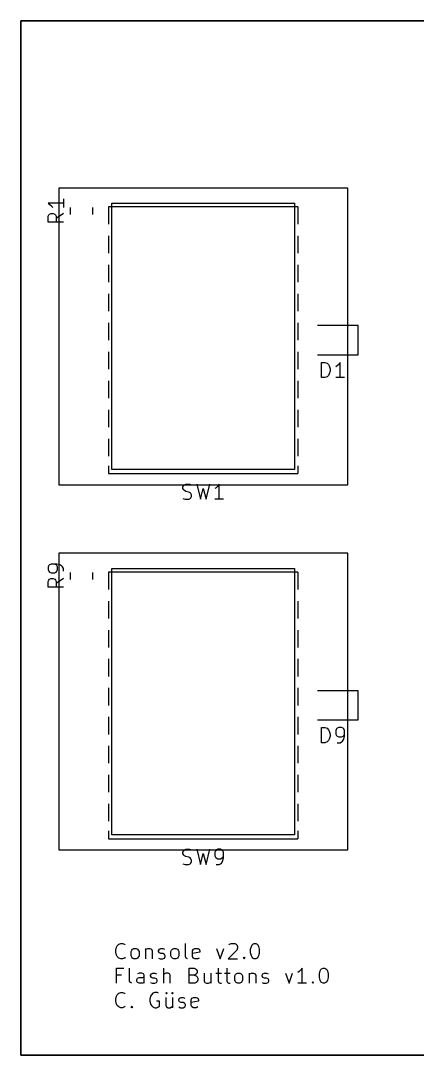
# Model space of a CAD drawing. Header units: millimetres. Extents: x -300 to 485, y -84 to 360.
# Drawn here: x -300 to -273.9, y 0 to 68 of the extents above; entities that cross this region are included whole.
import ezdxf

# ---------------------------------------------------------------- set-up
doc = ezdxf.new("R2010")
doc.units = ezdxf.units.MM
doc.layers.get('0').update_dxf_attribs({"lineweight": 25})
for name, color, linetype, lineweight, true_color in [('Devices', 4, 'Continuous', 25, 0x00ffff), ('Import', 16, 'Continuous', 25, 0x800000), ('PCB', 5, 'Continuous', 25, 0x0000ff)]:
    doc.layers.add(name, color=color, linetype=linetype, lineweight=lineweight, true_color=true_color)

msp = doc.modelspace()

# ---------------------------------------------------------------- linework, layer by layer
for p, q in [((-278.5, 57), (-297.5, 57)), ((-297.5, 57), (-297.5, 37.5)), ((-278.5, 37.5), (-278.5, 57)), ((-297.5, 37.5), (-278.5, 37.5)), ((-278.5, 33), (-297.5, 33)), ((-297.5, 33), (-297.5, 13.5)), ((-278.5, 13.5), (-278.5, 33)), ((-297.5, 13.5), (-278.5, 13.5))]:
    msp.add_line(p, q)
at = {"layer": 'Devices'}
for p, q in [((-294, 38.5), (-294, 56)), ((-294, 56), (-282, 56)), ((-282, 56), (-282, 38.5)), ((-282, 38.5), (-294, 38.5)), ((-294, 14.5), (-294, 32)), ((-294, 32), (-282, 32)), ((-282, 32), (-282, 14.5)), ((-282, 14.5), (-294, 14.5))]:
    msp.add_line(p, q, dxfattribs=at)
at = {"layer": 'Import', "flags": 128}
for points in [[(-300, 68), (-300, 0)], [(-45, 68), (-300, 68)], [(-297.1952, 56), (-298.1952, 56)], [(-298.1952, 56), (-298.0523, 55.9048)], [(-298.0523, 55.9048), (-297.9571, 55.8095)], [(-297.9571, 55.8095), (-297.9095, 55.7143)], [(-297.1952, 56.2857), (-297.1952, 55.7143)], [(-294.223, 55.763), (-294.223, 54.62)], [(-281.777, 55.763), (-294.223, 55.763)], [(-281.777, 55.763), (-281.777, 54.62)], [(-298.1952, 55.1429), (-298.1476, 55.2381)], [(-298.1952, 54.7619), (-298.1952, 55.1429)], [(-298.1476, 55.2381), (-298.0999, 55.2857)], [(-298.0999, 55.2857), (-298.0047, 55.3333)], [(-298.0047, 55.3333), (-297.8618, 55.3333)], [(-297.8618, 55.3333), (-297.7666, 55.2857)], [(-297.7666, 55.2857), (-297.719, 55.2381)], [(-297.719, 55.2381), (-297.6714, 55.1429)], [(-297.1952, 55.3333), (-297.6714, 55)], [(-297.6714, 55.1429), (-297.6714, 54.7619)], [(-296.735, 55.2729), (-296.735, 55.7271)], [(-295.265, 55.2729), (-295.265, 55.7271)], [(-297.1952, 54.7619), (-298.1952, 54.7619)], [(-294.223, 53.858), (-294.223, 52.715)], [(-281.777, 53.858), (-281.777, 52.715)], [(-294.223, 51.953), (-294.223, 50.81)], [(-281.777, 51.953), (-281.777, 50.81)], [(-294.223, 50.048), (-294.223, 48.905)], [(-281.777, 50.048), (-281.777, 48.905)], [(-294.223, 48.143), (-294.223, 47)], [(-281.777, 48.143), (-281.777, 47)], [(-277.815, 47.96), (-280.5, 47.96)], [(-277.815, 46.04), (-277.815, 47.96)], [(-294.223, 46.238), (-294.223, 45.095)], [(-281.777, 46.238), (-281.777, 45.095)], [(-280.5, 46.04), (-277.815, 46.04)], [(-280.2381, 44.5452), (-280.2381, 45.5452)], [(-280.2381, 45.5452), (-280, 45.5452)], [(-280, 45.5452), (-279.8571, 45.4976)], [(-279.8571, 45.4976), (-279.7619, 45.4023)], [(-279.7619, 45.4023), (-279.7143, 45.3071)], [(-279.7143, 45.3071), (-279.6667, 45.1166)], [(-279.6667, 44.9738), (-279.7143, 44.7833)], [(-279.6667, 45.1166), (-279.6667, 44.9738)], [(-279.1905, 45.3071), (-279.2857, 45.2595)], [(-279.0952, 45.4023), (-279.1905, 45.3071)], [(-279, 45.5452), (-279.0952, 45.4023)], [(-279, 44.5452), (-279, 45.5452)], [(-294.223, 44.333), (-294.223, 43.19)], [(-281.777, 44.333), (-281.777, 43.19)], [(-280, 44.5452), (-280.2381, 44.5452)], [(-279.8571, 44.5928), (-280, 44.5452)], [(-279.7619, 44.688), (-279.8571, 44.5928)], [(-279.7143, 44.7833), (-279.7619, 44.688)], [(-278.7143, 44.5452), (-279.2857, 44.5452)], [(-294.223, 42.428), (-294.223, 41.285)], [(-281.777, 42.428), (-281.777, 41.285)], [(-294.223, 40.523), (-294.223, 39.38)], [(-281.777, 40.523), (-281.777, 39.38)], [(-294.223, 38.745), (-294.223, 38.237)], [(-294.223, 38.237), (-281.777, 38.237)], [(-281.777, 38.745), (-281.777, 38.237)], [(-289.3333, 37.3521), (-289.2857, 37.4473)], [(-289.2857, 37.4473), (-289.2381, 37.495)], [(-289.2381, 37.495), (-289.1429, 37.5426)], [(-289.1429, 37.5426), (-288.9048, 37.5426)], [(-288.9048, 37.5426), (-288.7619, 37.495)], [(-288.4286, 37.5426), (-288.1905, 36.5426)], [(-287.8095, 36.5426), (-287.5714, 37.5426)], [(-286.9524, 37.5426), (-287.0476, 37.3997)], [(-286.9524, 36.5426), (-286.9524, 37.5426)], [(-289.3333, 37.2569), (-289.3333, 37.3521)], [(-289.2857, 37.1616), (-289.3333, 37.2569)], [(-289.2381, 37.114), (-289.2857, 37.1616)], [(-289.1429, 37.0664), (-289.2381, 37.114)], [(-288.9524, 37.0188), (-289.1429, 37.0664)], [(-288.8571, 36.9712), (-288.9524, 37.0188)], [(-288.8095, 36.9235), (-288.8571, 36.9712)], [(-288.7619, 36.8283), (-288.8095, 36.9235)], [(-288.8095, 36.6378), (-288.7619, 36.7331)], [(-288.7619, 36.7331), (-288.7619, 36.8283)], [(-288.1905, 36.5426), (-288, 37.2569)], [(-288, 37.2569), (-287.8095, 36.5426)], [(-287.1429, 37.3045), (-287.2381, 37.2569)], [(-287.0476, 37.3997), (-287.1429, 37.3045)], [(-289.3333, 36.5902), (-289.1905, 36.5426)], [(-289.1905, 36.5426), (-288.9524, 36.5426)], [(-288.9524, 36.5426), (-288.8571, 36.5902)], [(-288.8571, 36.5902), (-288.8095, 36.6378)], [(-286.6667, 36.5426), (-287.2381, 36.5426)], [(-298.1476, 32.1905), (-298.1952, 32.0952)], [(-298.1952, 32.0952), (-298.1952, 31.9048)], [(-298.0999, 32.2381), (-298.1476, 32.1905)], [(-298.0047, 32.2857), (-298.0999, 32.2381)], [(-297.6238, 32.2857), (-298.0047, 32.2857)], [(-297.6714, 32.2381), (-297.7666, 32.2857)], [(-297.6238, 32.1905), (-297.6714, 32.2381)], [(-297.4333, 32.2381), (-297.6238, 32.2857)], [(-297.5761, 32.0952), (-297.6238, 32.1905)], [(-297.5761, 31.9048), (-297.5761, 32.0952)], [(-297.2904, 32.1429), (-297.4333, 32.2381)], [(-297.2428, 32.0952), (-297.2904, 32.1429)], [(-297.1952, 32), (-297.2428, 32.0952)], [(-297.1952, 31.8095), (-297.1952, 32)], [(-298.1952, 31.9048), (-298.1476, 31.8095)], [(-298.1476, 31.8095), (-298.0999, 31.7619)], [(-298.1476, 31.2381), (-298.0999, 31.2857)], [(-298.0999, 31.7619), (-298.0047, 31.7143)], [(-298.0999, 31.2857), (-298.0047, 31.3333)], [(-298.0047, 31.7143), (-297.7666, 31.7143)], [(-298.0047, 31.3333), (-297.8618, 31.3333)], [(-297.8618, 31.3333), (-297.7666, 31.2857)], [(-297.7666, 31.7143), (-297.6714, 31.7619)], [(-297.7666, 31.2857), (-297.719, 31.2381)], [(-297.6714, 31.7619), (-297.6238, 31.8095)], [(-297.1952, 31.3333), (-297.6714, 31)], [(-297.6238, 31.8095), (-297.5761, 31.9048)], [(-296.735, 31.2729), (-296.735, 31.7271)], [(-295.265, 31.2729), (-295.265, 31.7271)], [(-294.223, 31.763), (-294.223, 30.62)], [(-281.777, 31.763), (-294.223, 31.763)], [(-281.777, 31.763), (-281.777, 30.62)], [(-298.1952, 31.1429), (-298.1476, 31.2381)], [(-298.1952, 30.7619), (-298.1952, 31.1429)], [(-297.1952, 30.7619), (-298.1952, 30.7619)], [(-297.719, 31.2381), (-297.6714, 31.1429)], [(-297.6714, 31.1429), (-297.6714, 30.7619)], [(-294.223, 29.858), (-294.223, 28.715)], [(-281.777, 29.858), (-281.777, 28.715)], [(-294.223, 27.953), (-294.223, 26.81)], [(-281.777, 27.953), (-281.777, 26.81)], [(-294.223, 26.048), (-294.223, 24.905)], [(-281.777, 26.048), (-281.777, 24.905)], [(-294.223, 24.143), (-294.223, 23)], [(-281.777, 24.143), (-281.777, 23)], [(-277.815, 23.96), (-280.5, 23.96)], [(-277.815, 22.04), (-277.815, 23.96)], [(-294.223, 22.238), (-294.223, 21.095)], [(-281.777, 22.238), (-281.777, 21.095)], [(-280.5, 22.04), (-277.815, 22.04)], [(-280.2381, 20.5452), (-280.2381, 21.5452)], [(-280.2381, 21.5452), (-280, 21.5452)], [(-280, 21.5452), (-279.8571, 21.4976)], [(-279.8571, 21.4976), (-279.7619, 21.4023)], [(-279.7619, 21.4023), (-279.7143, 21.3071)], [(-279.7143, 21.3071), (-279.6667, 21.1166)], [(-279.6667, 21.1166), (-279.6667, 20.9738)], [(-279.2381, 21.4499), (-279.2857, 21.3547)], [(-279.2857, 21.3547), (-279.2857, 21.1166)], [(-279.2857, 21.1166), (-279.2381, 21.0214)], [(-279.1905, 21.4976), (-279.2381, 21.4499)], [(-279.0952, 21.5452), (-279.1905, 21.4976)], [(-278.9048, 21.5452), (-279.0952, 21.5452)], [(-278.8095, 21.4976), (-278.9048, 21.5452)], [(-278.7619, 21.4499), (-278.8095, 21.4976)], [(-278.7143, 21.3547), (-278.7619, 21.4499)], [(-278.7619, 21.0214), (-278.7143, 21.1166)], [(-278.7143, 20.9738), (-278.7143, 21.3547)], [(-280, 20.5452), (-280.2381, 20.5452)], [(-279.8571, 20.5928), (-280, 20.5452)], [(-279.7619, 20.688), (-279.8571, 20.5928)], [(-279.7143, 20.7833), (-279.7619, 20.688)], [(-279.6667, 20.9738), (-279.7143, 20.7833)], [(-279.2381, 21.0214), (-279.1905, 20.9738)], [(-279.1905, 20.9738), (-279.0952, 20.9261)], [(-279.1905, 20.5452), (-279, 20.5452)], [(-279.0952, 20.9261), (-278.9048, 20.9261)], [(-279, 20.5452), (-278.9048, 20.5928)], [(-278.9048, 20.9261), (-278.8095, 20.9738)], [(-278.9048, 20.5928), (-278.8571, 20.6404)], [(-278.8571, 20.6404), (-278.7619, 20.7833)], [(-278.8095, 20.9738), (-278.7619, 21.0214)], [(-278.7619, 20.7833), (-278.7143, 20.9738)], [(-294.223, 20.333), (-294.223, 19.19)], [(-281.777, 20.333), (-281.777, 19.19)], [(-294.223, 18.428), (-294.223, 17.285)], [(-281.777, 18.428), (-281.777, 17.285)], [(-294.223, 16.523), (-294.223, 15.38)], [(-281.777, 16.523), (-281.777, 15.38)], [(-294.223, 14.745), (-294.223, 14.237)], [(-281.777, 14.745), (-281.777, 14.237)], [(-294.223, 14.237), (-281.777, 14.237)], [(-289.3333, 13.3521), (-289.2857, 13.4473)], [(-289.3333, 13.2569), (-289.3333, 13.3521)], [(-289.2857, 13.1616), (-289.3333, 13.2569)], [(-289.2857, 13.4473), (-289.2381, 13.495)], [(-289.2381, 13.114), (-289.2857, 13.1616)], [(-289.2381, 13.495), (-289.1429, 13.5426)], [(-289.1429, 13.0664), (-289.2381, 13.114)], [(-289.1429, 13.5426), (-288.9048, 13.5426)], [(-288.9524, 13.0188), (-289.1429, 13.0664)], [(-288.8571, 12.9712), (-288.9524, 13.0188)], [(-288.9048, 13.5426), (-288.7619, 13.495)], [(-288.8095, 12.9235), (-288.8571, 12.9712)], [(-288.7619, 12.8283), (-288.8095, 12.9235)], [(-288.4286, 13.5426), (-288.1905, 12.5426)], [(-288.1905, 12.5426), (-288, 13.2569)], [(-288, 13.2569), (-287.8095, 12.5426)], [(-287.8095, 12.5426), (-287.5714, 13.5426)], [(-287.1905, 13.4473), (-287.2381, 13.3521)], [(-287.2381, 13.3521), (-287.2381, 13.114)], [(-287.2381, 13.114), (-287.1905, 13.0188)], [(-287.1429, 13.495), (-287.1905, 13.4473)], [(-287.1905, 13.0188), (-287.1429, 12.9712)], [(-287.0476, 13.5426), (-287.1429, 13.495)], [(-287.1429, 12.9712), (-287.0476, 12.9235)], [(-286.8571, 13.5426), (-287.0476, 13.5426)], [(-287.0476, 12.9235), (-286.8571, 12.9235)], [(-286.7619, 13.495), (-286.8571, 13.5426)], [(-286.8571, 12.9235), (-286.7619, 12.9712)], [(-286.7143, 13.4473), (-286.7619, 13.495)], [(-286.7619, 12.9712), (-286.7143, 13.0188)], [(-286.6667, 13.3521), (-286.7143, 13.4473)], [(-286.7143, 13.0188), (-286.6667, 13.114)], [(-286.7143, 12.7807), (-286.6667, 12.9712)], [(-286.6667, 12.9712), (-286.6667, 13.3521)], [(-289.3333, 12.5902), (-289.1905, 12.5426)], [(-289.1905, 12.5426), (-288.9524, 12.5426)], [(-288.9524, 12.5426), (-288.8571, 12.5902)], [(-288.8571, 12.5902), (-288.8095, 12.6378)], [(-288.8095, 12.6378), (-288.7619, 12.7331)], [(-288.7619, 12.7331), (-288.7619, 12.8283)], [(-287.1429, 12.5426), (-286.9524, 12.5426)], [(-286.9524, 12.5426), (-286.8571, 12.5902)], [(-286.8571, 12.5902), (-286.8095, 12.6378)], [(-286.8095, 12.6378), (-286.7143, 12.7807)], [(-293.7437, 6.9189), (-293.6961, 7.1094)], [(-293.7437, 6.776), (-293.7437, 6.9189)], [(-293.6961, 7.1094), (-293.6485, 7.2046)], [(-293.6485, 7.2046), (-293.5533, 7.2999)], [(-293.5533, 7.2999), (-293.4104, 7.3475)], [(-293.4104, 7.3475), (-293.3152, 7.3475)], [(-293.3152, 7.3475), (-293.1723, 7.2999)], [(-293.1723, 7.2999), (-293.1247, 7.2522)], [(-292.7437, 6.8237), (-292.6961, 6.9189)], [(-292.7437, 6.5379), (-292.7437, 6.8237)], [(-292.6961, 6.9189), (-292.6485, 6.9665)], [(-292.6485, 6.9665), (-292.5533, 7.0141)], [(-292.5533, 7.0141), (-292.4104, 7.0141)], [(-292.4104, 7.0141), (-292.3152, 6.9665)], [(-292.3152, 6.9665), (-292.2675, 6.9189)], [(-292.2675, 6.9189), (-292.2199, 6.8237)], [(-292.2199, 6.8237), (-292.2199, 6.5379)], [(-291.7914, 7.0141), (-291.7914, 6.3475)], [(-291.7914, 6.9189), (-291.7437, 6.9665)], [(-291.7437, 6.9665), (-291.6485, 7.0141)], [(-291.6485, 7.0141), (-291.5056, 7.0141)], [(-291.5056, 7.0141), (-291.4104, 6.9665)], [(-291.4104, 6.9665), (-291.3628, 6.8713)], [(-291.3628, 6.8713), (-291.3628, 6.3475)], [(-290.9342, 6.8713), (-290.8866, 6.9665)], [(-290.9342, 6.8237), (-290.9342, 6.8713)], [(-290.8866, 6.7284), (-290.9342, 6.8237)], [(-290.8866, 6.9665), (-290.7914, 7.0141)], [(-290.7914, 7.0141), (-290.6485, 7.0141)], [(-290.6485, 7.0141), (-290.5533, 6.9665)], [(-290.1247, 6.8237), (-290.0771, 6.9189)], [(-290.1247, 6.5379), (-290.1247, 6.8237)], [(-290.0771, 6.9189), (-290.0294, 6.9665)], [(-290.0294, 6.9665), (-289.9342, 7.0141)], [(-289.9342, 7.0141), (-289.7914, 7.0141)], [(-289.7914, 7.0141), (-289.6961, 6.9665)], [(-289.6961, 6.9665), (-289.6485, 6.9189)], [(-289.6485, 6.9189), (-289.6009, 6.8237)], [(-289.6009, 6.8237), (-289.6009, 6.5379)], [(-289.1723, 6.4903), (-289.1723, 7.3475)], [(-288.6961, 6.8713), (-288.6485, 6.9665)], [(-288.6961, 6.4903), (-288.6961, 6.8713)], [(-288.6485, 6.9665), (-288.5533, 7.0141)], [(-288.5533, 7.0141), (-288.3628, 7.0141)], [(-288.3628, 7.0141), (-288.2675, 6.9665)], [(-288.2675, 6.9665), (-288.2199, 6.8713)], [(-288.2199, 6.8713), (-288.2199, 6.776)], [(-287.1247, 7.0141), (-286.8866, 6.3475)], [(-286.8866, 6.3475), (-286.6485, 7.0141)], [(-285.7914, 6.9189), (-286.3628, 6.3475)], [(-286.3152, 7.2522), (-286.2675, 7.2999)], [(-286.2675, 7.2999), (-286.1723, 7.3475)], [(-286.1723, 7.3475), (-285.9342, 7.3475)], [(-285.9342, 7.3475), (-285.839, 7.2999)], [(-285.839, 7.2999), (-285.7914, 7.2522)], [(-285.7914, 7.2522), (-285.7437, 7.157)], [(-285.7437, 7.0618), (-285.7914, 6.9189)], [(-285.7437, 7.157), (-285.7437, 7.0618)], [(-284.8866, 6.9665), (-284.839, 7.157)], [(-284.8866, 6.7284), (-284.8866, 6.9665)], [(-284.839, 7.157), (-284.7914, 7.2522)], [(-284.7914, 7.2522), (-284.7437, 7.2999)], [(-284.7437, 7.2999), (-284.6485, 7.3475)], [(-284.6485, 7.3475), (-284.5533, 7.3475)], [(-284.5533, 7.3475), (-284.458, 7.2999)], [(-284.458, 7.2999), (-284.4104, 7.2522)], [(-284.4104, 7.2522), (-284.3628, 7.157)], [(-284.3628, 7.157), (-284.3152, 6.9665)], [(-284.3152, 6.9665), (-284.3152, 6.7284)], [(-293.6961, 6.5856), (-293.7437, 6.776)], [(-293.6485, 6.4903), (-293.6961, 6.5856)], [(-293.5533, 6.3951), (-293.6485, 6.4903)], [(-293.4104, 6.3475), (-293.5533, 6.3951)], [(-293.3152, 6.3475), (-293.4104, 6.3475)], [(-293.1723, 6.3951), (-293.3152, 6.3475)], [(-293.1247, 6.4427), (-293.1723, 6.3951)], [(-292.6961, 6.4427), (-292.7437, 6.5379)], [(-292.6485, 6.3951), (-292.6961, 6.4427)], [(-292.5533, 6.3475), (-292.6485, 6.3951)], [(-292.4104, 6.3475), (-292.5533, 6.3475)], [(-292.3152, 6.3951), (-292.4104, 6.3475)], [(-292.2675, 6.4427), (-292.3152, 6.3951)], [(-292.2199, 6.5379), (-292.2675, 6.4427)], [(-290.9342, 6.3951), (-290.839, 6.3475)], [(-290.7914, 6.6808), (-290.8866, 6.7284)], [(-290.839, 6.3475), (-290.6485, 6.3475)], [(-290.6485, 6.6808), (-290.7914, 6.6808)], [(-290.5533, 6.6332), (-290.6485, 6.6808)], [(-290.6485, 6.3475), (-290.5533, 6.3951)], [(-290.5056, 6.5379), (-290.5533, 6.6332)], [(-290.5533, 6.3951), (-290.5056, 6.4903)], [(-290.5056, 6.4903), (-290.5056, 6.5379)], [(-290.0771, 6.4427), (-290.1247, 6.5379)], [(-290.0294, 6.3951), (-290.0771, 6.4427)], [(-289.9342, 6.3475), (-290.0294, 6.3951)], [(-289.7914, 6.3475), (-289.9342, 6.3475)], [(-289.6961, 6.3951), (-289.7914, 6.3475)], [(-289.6485, 6.4427), (-289.6961, 6.3951)], [(-289.6009, 6.5379), (-289.6485, 6.4427)], [(-289.1247, 6.3951), (-289.1723, 6.4903)], [(-289.0294, 6.3475), (-289.1247, 6.3951)], [(-288.2199, 6.776), (-288.6961, 6.6808)], [(-288.6485, 6.3951), (-288.6961, 6.4903)], [(-288.5533, 6.3475), (-288.6485, 6.3951)], [(-288.3628, 6.3475), (-288.5533, 6.3475)], [(-288.2675, 6.3951), (-288.3628, 6.3475)], [(-286.3628, 6.3475), (-285.7437, 6.3475)], [(-285.3628, 6.3951), (-285.3152, 6.4427)], [(-285.3152, 6.3475), (-285.3628, 6.3951)], [(-285.3152, 6.4427), (-285.2675, 6.3951)], [(-285.3152, 6.4427), (-285.3152, 6.3475)], [(-285.2675, 6.3951), (-285.3152, 6.3475)], [(-284.839, 6.5379), (-284.8866, 6.7284)], [(-284.7914, 6.4427), (-284.839, 6.5379)], [(-284.7437, 6.3951), (-284.7914, 6.4427)], [(-284.6485, 6.3475), (-284.7437, 6.3951)], [(-284.5533, 6.3475), (-284.6485, 6.3475)], [(-284.458, 6.3951), (-284.5533, 6.3475)], [(-284.4104, 6.4427), (-284.458, 6.3951)], [(-284.3628, 6.5379), (-284.4104, 6.4427)], [(-284.3152, 6.7284), (-284.3628, 6.5379)], [(-293.6961, 4.7375), (-293.6961, 5.7375)], [(-293.6961, 5.7375), (-293.2199, 5.7375)], [(-292.839, 4.8804), (-292.839, 5.7375)], [(-290.6009, 4.7375), (-290.6009, 5.7375)], [(-288.9342, 4.7375), (-288.9342, 5.7375)], [(-288.9342, 5.7375), (-288.6009, 5.7375)], [(-288.6009, 5.7375), (-288.5056, 5.6899)], [(-288.5056, 5.6899), (-288.458, 5.6423)], [(-288.458, 5.6423), (-288.4104, 5.547)], [(-288.4104, 5.4518), (-288.458, 5.3566)], [(-288.4104, 5.547), (-288.4104, 5.4518)], [(-287.0294, 5.7375), (-287.0294, 4.8804)], [(-286.458, 5.7375), (-286.458, 4.8804)], [(-281.6961, 5.4994), (-281.7914, 5.4518)], [(-281.6009, 5.5947), (-281.6961, 5.4994)], [(-281.5056, 5.7375), (-281.6009, 5.5947)], [(-281.5056, 4.7375), (-281.5056, 5.7375)], [(-280.3628, 5.3566), (-280.3152, 5.547)], [(-280.3152, 5.547), (-280.2675, 5.6423)], [(-280.2675, 5.6423), (-280.2199, 5.6899)], [(-280.2199, 5.6899), (-280.1247, 5.7375)], [(-280.1247, 5.7375), (-280.0294, 5.7375)], [(-280.0294, 5.7375), (-279.9342, 5.6899)], [(-279.9342, 5.6899), (-279.8866, 5.6423)], [(-279.8866, 5.6423), (-279.839, 5.547)], [(-279.839, 5.547), (-279.7914, 5.3566)], [(-293.3628, 5.2613), (-293.6961, 5.2613)], [(-292.7914, 4.7851), (-292.839, 4.8804)], [(-292.6961, 4.7375), (-292.7914, 4.7851)], [(-292.3628, 4.9756), (-292.3152, 5.0709)], [(-292.3628, 4.8804), (-292.3628, 4.9756)], [(-292.3152, 4.7851), (-292.3628, 4.8804)], [(-292.2199, 5.4042), (-292.3152, 5.3566)], [(-292.3152, 5.0709), (-292.2199, 5.1185)], [(-292.2199, 4.7375), (-292.3152, 4.7851)], [(-292.0294, 5.4042), (-292.2199, 5.4042)], [(-292.2199, 5.1185), (-291.9818, 5.1185)], [(-291.9342, 5.3566), (-292.0294, 5.4042)], [(-291.9818, 5.1185), (-291.8866, 5.1661)], [(-291.8866, 4.7851), (-291.9818, 4.7375)], [(-291.8866, 5.2613), (-291.9342, 5.3566)], [(-291.8866, 4.7375), (-291.8866, 5.2613)], [(-291.458, 5.2613), (-291.4104, 5.3566)], [(-291.458, 5.2137), (-291.458, 5.2613)], [(-291.4104, 5.1185), (-291.458, 5.2137)], [(-291.458, 4.7851), (-291.3628, 4.7375)], [(-291.4104, 5.3566), (-291.3152, 5.4042)], [(-291.3152, 5.0709), (-291.4104, 5.1185)], [(-291.3152, 5.4042), (-291.1723, 5.4042)], [(-291.1723, 5.0709), (-291.3152, 5.0709)], [(-291.1723, 5.4042), (-291.0771, 5.3566)], [(-291.0771, 5.0232), (-291.1723, 5.0709)], [(-291.1723, 4.7375), (-291.0771, 4.7851)], [(-291.0294, 4.928), (-291.0771, 5.0232)], [(-291.0771, 4.7851), (-291.0294, 4.8804)], [(-291.0294, 4.8804), (-291.0294, 4.928)], [(-290.5533, 5.3566), (-290.6009, 5.309)], [(-290.458, 5.4042), (-290.5533, 5.3566)], [(-290.3152, 5.4042), (-290.458, 5.4042)], [(-290.2199, 5.3566), (-290.3152, 5.4042)], [(-290.1723, 5.2613), (-290.2199, 5.3566)], [(-290.1723, 4.7375), (-290.1723, 5.2613)], [(-288.6009, 5.2613), (-288.9342, 5.2613)], [(-288.5056, 5.309), (-288.6009, 5.2613)], [(-288.6009, 5.2613), (-288.458, 5.2137)], [(-288.458, 4.7851), (-288.5533, 4.7375)], [(-288.458, 5.3566), (-288.5056, 5.309)], [(-288.458, 5.2137), (-288.4104, 5.1661)], [(-288.4104, 4.8328), (-288.458, 4.7851)], [(-288.4104, 5.1661), (-288.3628, 5.0709)], [(-288.3628, 4.928), (-288.4104, 4.8328)], [(-288.3628, 5.0709), (-288.3628, 4.928)], [(-287.9342, 5.4042), (-287.9342, 4.8804)], [(-287.9342, 4.8804), (-287.8866, 4.7851)], [(-287.8866, 4.7851), (-287.7914, 4.7375)], [(-287.6485, 4.7375), (-287.5533, 4.7851)], [(-287.5533, 4.7851), (-287.5056, 4.8328)], [(-287.5056, 5.4042), (-287.5056, 4.7375)], [(-287.1723, 5.4042), (-286.7914, 5.4042)], [(-287.0294, 4.8804), (-286.9818, 4.7851)], [(-286.9818, 4.7851), (-286.8866, 4.7375)], [(-286.6009, 5.4042), (-286.2199, 5.4042)], [(-286.458, 4.8804), (-286.4104, 4.7851)], [(-286.4104, 4.7851), (-286.3152, 4.7375)], [(-285.9342, 5.2137), (-285.8866, 5.309)], [(-285.9342, 4.928), (-285.9342, 5.2137)], [(-285.8866, 4.8328), (-285.9342, 4.928)], [(-285.8866, 5.309), (-285.839, 5.3566)], [(-285.839, 4.7851), (-285.8866, 4.8328)], [(-285.839, 5.3566), (-285.7437, 5.4042)], [(-285.7437, 4.7375), (-285.839, 4.7851)], [(-285.7437, 5.4042), (-285.6009, 5.4042)], [(-285.6009, 5.4042), (-285.5056, 5.3566)], [(-285.5056, 4.7851), (-285.6009, 4.7375)], [(-285.5056, 5.3566), (-285.458, 5.309)], [(-285.458, 4.8328), (-285.5056, 4.7851)], [(-285.458, 5.309), (-285.4104, 5.2137)], [(-285.4104, 4.928), (-285.458, 4.8328)], [(-285.4104, 5.2137), (-285.4104, 4.928)], [(-284.9818, 5.4042), (-284.9818, 4.7375)], [(-284.9818, 5.309), (-284.9342, 5.3566)], [(-284.9342, 5.3566), (-284.839, 5.4042)], [(-284.839, 5.4042), (-284.6961, 5.4042)], [(-284.6961, 5.4042), (-284.6009, 5.3566)], [(-284.6009, 5.3566), (-284.5533, 5.2613)], [(-284.5533, 5.2613), (-284.5533, 4.7375)], [(-284.1247, 5.2613), (-284.0771, 5.3566)], [(-284.1247, 5.2137), (-284.1247, 5.2613)], [(-284.0771, 5.1185), (-284.1247, 5.2137)], [(-284.1247, 4.7851), (-284.0294, 4.7375)], [(-284.0771, 5.3566), (-283.9818, 5.4042)], [(-283.9818, 5.0709), (-284.0771, 5.1185)], [(-283.9818, 5.4042), (-283.839, 5.4042)], [(-283.839, 5.0709), (-283.9818, 5.0709)], [(-283.839, 5.4042), (-283.7437, 5.3566)], [(-283.7437, 5.0232), (-283.839, 5.0709)], [(-283.839, 4.7375), (-283.7437, 4.7851)], [(-283.6961, 4.928), (-283.7437, 5.0232)], [(-283.7437, 4.7851), (-283.6961, 4.8804)], [(-283.6961, 4.8804), (-283.6961, 4.928)], [(-282.6009, 5.4042), (-282.3628, 4.7375)], [(-282.3628, 4.7375), (-282.1247, 5.4042)], [(-280.839, 4.7851), (-280.7914, 4.8328)], [(-280.7914, 4.7375), (-280.839, 4.7851)], [(-280.7914, 4.8328), (-280.7437, 4.7851)], [(-280.7914, 4.8328), (-280.7914, 4.7375)], [(-280.7437, 4.7851), (-280.7914, 4.7375)], [(-280.3628, 5.1185), (-280.3628, 5.3566)], [(-280.3152, 4.928), (-280.3628, 5.1185)], [(-280.2675, 4.8328), (-280.3152, 4.928)], [(-280.2199, 4.7851), (-280.2675, 4.8328)], [(-280.1247, 4.7375), (-280.2199, 4.7851)], [(-279.9342, 4.7851), (-280.0294, 4.7375)], [(-279.8866, 4.8328), (-279.9342, 4.7851)], [(-279.839, 4.928), (-279.8866, 4.8328)], [(-279.7914, 5.1185), (-279.839, 4.928)], [(-279.7914, 5.3566), (-279.7914, 5.1185)], [(-293.6485, 3.9847), (-293.5533, 4.08)], [(-293.5533, 4.08), (-293.4104, 4.1276)], [(-293.4104, 4.1276), (-293.3152, 4.1276)], [(-293.3152, 4.1276), (-293.1723, 4.08)], [(-293.1723, 4.08), (-293.1247, 4.0323)], [(-291.9818, 4.7375), (-292.2199, 4.7375)], [(-291.3152, 4.08), (-291.4104, 3.9847)], [(-291.3628, 4.7375), (-291.1723, 4.7375)], [(-291.1723, 4.1276), (-291.3152, 4.08)], [(-291.0295, 4.1276), (-291.1723, 4.1276)], [(-290.9342, 4.08), (-291.0295, 4.1276)], [(-290.458, 4.08), (-290.4104, 4.1276)], [(-290.4104, 4.0323), (-290.458, 4.08)], [(-290.4104, 4.1276), (-290.3628, 4.08)], [(-290.4104, 4.1276), (-290.4104, 4.0323)], [(-290.3628, 4.08), (-290.4104, 4.0323)], [(-290.0771, 4.08), (-290.0295, 4.1276)], [(-290.0295, 4.0323), (-290.0771, 4.08)], [(-290.0295, 4.1276), (-289.9818, 4.08)], [(-290.0295, 4.1276), (-290.0295, 4.0323)], [(-289.9818, 4.08), (-290.0295, 4.0323)], [(-288.5533, 4.7375), (-288.9342, 4.7375)], [(-287.7914, 4.7375), (-287.6485, 4.7375)], [(-286.8866, 4.7375), (-286.7914, 4.7375)], [(-286.3152, 4.7375), (-286.2199, 4.7375)], [(-285.6009, 4.7375), (-285.7437, 4.7375)], [(-284.0294, 4.7375), (-283.839, 4.7375)], [(-281.2199, 4.7375), (-281.7914, 4.7375)], [(-280.0294, 4.7375), (-280.1247, 4.7375)], [(-293.7437, 3.699), (-293.6961, 3.8895)], [(-293.7437, 3.5562), (-293.7437, 3.699)], [(-293.6961, 3.3657), (-293.7437, 3.5562)], [(-293.6961, 3.8895), (-293.6485, 3.9847)], [(-291.458, 3.8895), (-291.5056, 3.699)], [(-291.5056, 3.699), (-291.5056, 3.5562)], [(-291.5056, 3.5562), (-291.458, 3.3657)], [(-291.4104, 3.9847), (-291.458, 3.8895)], [(-290.8866, 3.5562), (-291.0771, 3.5562)], [(-290.8866, 3.2228), (-290.8866, 3.5562)], [(-290.458, 3.7942), (-290.458, 3.2704)], [(-290.0295, 3.7942), (-290.0295, 3.1276)], [(-289.6009, 3.6514), (-289.5533, 3.7466)], [(-289.6009, 3.6038), (-289.6009, 3.6514)], [(-289.5533, 3.5085), (-289.6009, 3.6038)], [(-289.5533, 3.7466), (-289.458, 3.7942)], [(-289.458, 3.4609), (-289.5533, 3.5085)], [(-289.458, 3.7942), (-289.3152, 3.7942)], [(-289.3152, 3.4609), (-289.458, 3.4609)], [(-289.3152, 3.7942), (-289.2199, 3.7466)], [(-289.2199, 3.4133), (-289.3152, 3.4609)], [(-289.1723, 3.3181), (-289.2199, 3.4133)], [(-288.7914, 3.6514), (-288.7437, 3.7466)], [(-288.7914, 3.2704), (-288.7914, 3.6514)], [(-288.3152, 3.5562), (-288.7914, 3.4609)], [(-288.7437, 3.7466), (-288.6485, 3.7942)], [(-288.6485, 3.7942), (-288.458, 3.7942)], [(-288.458, 3.7942), (-288.3628, 3.7466)], [(-288.3628, 3.7466), (-288.3152, 3.6514)], [(-288.3152, 3.6514), (-288.3152, 3.5562)], [(-293.6485, 3.2704), (-293.6961, 3.3657)], [(-293.5533, 3.1752), (-293.6485, 3.2704)], [(-293.4104, 3.1276), (-293.5533, 3.1752)], [(-293.3152, 3.1276), (-293.4104, 3.1276)], [(-293.1723, 3.1752), (-293.3152, 3.1276)], [(-293.1247, 3.2228), (-293.1723, 3.1752)], [(-292.7437, 3.1752), (-292.6961, 3.2228)], [(-292.6961, 3.1276), (-292.7437, 3.1752)], [(-292.6961, 3.2228), (-292.6485, 3.1752)], [(-292.6961, 3.2228), (-292.6961, 3.1276)], [(-292.6485, 3.1752), (-292.6961, 3.1276)], [(-291.458, 3.3657), (-291.4104, 3.2704)], [(-291.4104, 3.2704), (-291.3152, 3.1752)], [(-291.3152, 3.1752), (-291.1723, 3.1276)], [(-291.1723, 3.1276), (-291.0771, 3.1276)], [(-291.0771, 3.1276), (-290.9342, 3.1752)], [(-290.9342, 3.1752), (-290.8866, 3.2228)], [(-290.458, 3.2704), (-290.4104, 3.1752)], [(-290.4104, 3.1752), (-290.3152, 3.1276)], [(-290.3152, 3.1276), (-290.1723, 3.1276)], [(-290.1723, 3.1276), (-290.0771, 3.1752)], [(-290.0771, 3.1752), (-290.0295, 3.2228)], [(-289.6009, 3.1752), (-289.5056, 3.1276)], [(-289.5056, 3.1276), (-289.3152, 3.1276)], [(-289.3152, 3.1276), (-289.2199, 3.1752)], [(-289.2199, 3.1752), (-289.1723, 3.2704)], [(-289.1723, 3.2704), (-289.1723, 3.3181)], [(-288.7437, 3.1752), (-288.7914, 3.2704)], [(-288.6485, 3.1276), (-288.7437, 3.1752)], [(-288.458, 3.1276), (-288.6485, 3.1276)], [(-288.3628, 3.1752), (-288.458, 3.1276)], [(-300, 0), (-45, 0)]]:
    msp.add_lwpolyline(points, dxfattribs=at)
at = {"layer": 'PCB'}
for p, q in [((-300, 0), (-300, 68)), ((-300, 68), (-45, 68)), ((-45, 0), (-300, 0))]:
    msp.add_line(p, q, dxfattribs=at)

doc.saveas('drawing.dxf')
